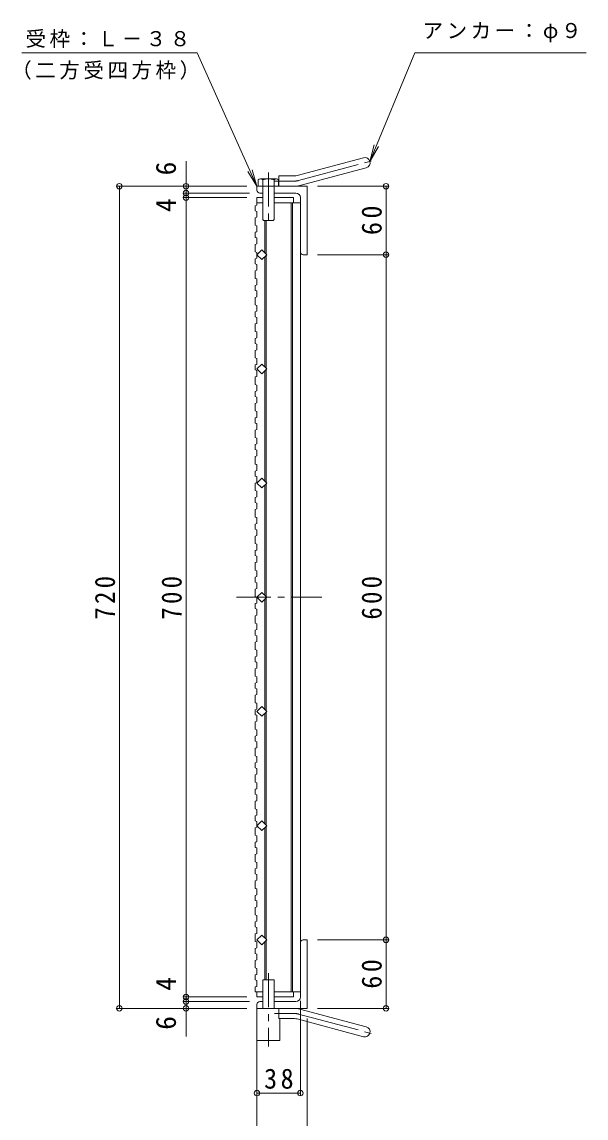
# Model space of a CAD drawing. Units: millimetres, scale not verified. Extents: x -1082 to 1035, y -823 to 777.
# Drawn here: x -156 to 338, y -295 to 665 of the extents above; entities that cross this region are included whole.
import ezdxf
from ezdxf.enums import TextEntityAlignment as Align

# ---------------------------------------------------------------- set-up
doc = ezdxf.new("R2010")
doc.units = ezdxf.units.MM
doc.header["$LTSCALE"] = 6
doc.header["$PDMODE"] = 32
doc.header["$PDSIZE"] = 4.8
doc.linetypes.add('CHAIN1', pattern=[8, 5, -1, 1, -1])
doc.linetypes.add('CHAIN2', pattern=[12, 9, -1, 1, -1])
for name, color, linetype, lineweight in [('A-1_ピット', 2, 'Continuous', 9), ('A-2_蓋', 3, 'Continuous', 9), ('A-4_寸法', 7, 'Continuous', 9), ('A-5_仕様文', 7, 'Continuous', 9), ('A-9_ｸｯｼｮﾝ材', 4, 'Continuous', 9)]:
    doc.layers.add(name, color=color, linetype=linetype, lineweight=lineweight)
doc.styles.add('ＭＳ ゴシック', font='')
doc.styles.get('ＭＳ ゴシック').set_extended_font_data('MS Gothic')

msp = doc.modelspace()

# ---------------------------------------------------------------- linework, layer by layer
at = {"layer": 'A-1_ピット'}
for p, q in [((84.557, 530.559), (142.748, 546.151)), ((68.413, 521.253), (68.413, 530.253)), ((82.228, 530.253), (68.413, 530.253)), ((86.887, 521.866), (145.077, 537.458)), ((49.413, 517.753), (49.413, 521.253)), ((93.413, 521.253), (49.413, 521.253)), ((93.413, 521.253), (93.413, 461.253)), ((54.413, 515.253), (51.913, 515.253)), ((83.413, 515.253), (64.413, 515.253)), ((87.413, 511.253), (87.413, 463.753)), ((89.913, 461.253), (93.413, 461.253)), ((87.413, -188.748), (87.413, -141.248)), ((89.913, -138.748), (93.413, -138.748)), ((93.413, -198.748), (93.413, -138.748)), ((49.413, -195.247), (49.413, -198.748)), ((93.413, -198.748), (49.413, -198.748)), ((54.413, -192.748), (51.913, -192.748)), ((83.413, -192.748), (64.413, -192.748)), ((68.413, -198.748), (68.413, -207.748)), ((86.887, -199.361), (145.077, -214.953)), ((82.228, -207.748), (68.413, -207.748)), ((84.557, -208.054), (142.748, -223.646))]:
    msp.add_line(p, q, dxfattribs=at)
at = {"layer": 'A-1_ピット', "linetype": 'CHAIN2'}
for p, q in [((85.722, 526.213), (150.888, 543.674)), ((82.228, 525.753), (64.608, 525.753)), ((82.228, -203.248), (64.608, -203.248)), ((85.722, -203.708), (150.888, -221.169))]:
    msp.add_line(p, q, dxfattribs=at)
at = {"layer": 'A-1_ピット'}
for centre, radius, start, end in [((143.913, 541.805), 4.5, 285.00014, 104.99991), ((82.228, 539.253), 9, 270, 285.00002), ((82.228, 539.253), 18, 270, 285), ((51.913, 517.753), 2.5, 180, 270), ((83.413, 511.253), 4, 0, 90), ((89.913, 463.753), 2.5, 180, 270), ((89.913, -141.248), 2.5, 90, 180), ((83.413, -188.748), 4, 270, 0), ((51.913, -195.247), 2.5, 90, 180), ((82.228, -216.748), 18, 75, 90), ((82.228, -216.748), 9, 74.99998, 90), ((143.913, -219.3), 4.5, 255.00009, 74.99986)]:
    msp.add_arc(centre, radius, start, end, dxfattribs=at)
at = {"layer": 'A-1_ピット', "linetype": 'CHAIN2'}
for centre, start, end in [((82.228, 539.253), 270, 284.99995), ((82.228, -216.748), 75.00005, 90)]:
    msp.add_arc(centre, 13.5, start, end, dxfattribs=at)
at = {"layer": 'A-2_蓋'}
for p, q in [((49.413, 511.252), (49.413, 504.609)), ((49.413, 511.252), (54.413, 511.252)), ((64.413, 511.252), (81.413, 511.252)), ((81.413, 511.252), (81.413, 506.752)), ((47.913, 504.098), (49.413, 504.609)), ((49.413, 506.752), (54.413, 506.752)), ((64.413, 506.752), (87.413, 506.752)), ((79.413, 506.752), (79.413, -113.369)), ((80.413, 506.752), (80.413, -113.369)), ((87.413, 506.752), (87.413, -113.369)), ((47.913, 493.555), (49.413, 494.066)), ((56.413, 491.252), (56.413, 462.738)), ((57.413, 491.252), (57.413, 461.738)), ((47.913, 480.872), (49.413, 481.383)), ((49.413, 486.496), (49.413, 481.383)), ((47.913, 470.329), (49.413, 470.84)), ((49.413, 463.27), (49.413, 458.157)), ((47.913, 457.645), (49.413, 458.157)), ((56.413, 459.767), (56.413, 362.738)), ((57.413, 460.767), (57.413, 361.738)), ((47.913, 447.102), (49.413, 447.613)), ((47.913, 434.419), (49.413, 434.93)), ((49.413, 440.044), (49.413, 434.93)), ((47.913, 423.876), (49.413, 424.387)), ((49.413, 429.5), (49.413, 424.387)), ((49.413, 416.817), (49.413, 411.704)), ((47.913, 411.193), (49.413, 411.704)), ((49.413, 406.274), (49.413, 401.161)), ((47.913, 400.649), (49.413, 401.161)), ((49.413, 393.591), (49.413, 388.478)), ((47.913, 387.966), (49.413, 388.478)), ((47.913, 377.423), (49.413, 377.934)), ((49.413, 383.048), (49.413, 377.934)), ((47.913, 364.74), (49.413, 365.251)), ((49.413, 370.364), (49.413, 365.251)), ((49.413, 359.821), (49.413, 354.708)), ((56.413, 359.767), (56.413, 262.738)), ((57.413, 360.767), (57.413, 261.738)), ((47.913, 354.196), (49.413, 354.708)), ((49.413, 347.138), (49.413, 342.025)), ((47.913, 341.513), (49.413, 342.025)), ((49.413, 336.595), (49.413, 331.481)), ((47.913, 330.97), (49.413, 331.481)), ((47.913, 318.287), (49.413, 318.798)), ((49.413, 323.911), (49.413, 318.798)), ((47.913, 307.744), (49.413, 308.255)), ((49.413, 313.368), (49.413, 308.255)), ((49.413, 300.685), (49.413, 295.572)), ((47.913, 295.061), (49.413, 295.572)), ((49.413, 290.142), (49.413, 285.029)), ((47.913, 284.517), (49.413, 285.029)), ((47.913, 271.834), (49.413, 272.345)), ((49.413, 277.458), (49.413, 272.345)), ((47.913, 261.291), (49.413, 261.802)), ((49.413, 266.915), (49.413, 261.802)), ((56.413, 259.767), (56.413, 162.738)), ((57.413, 260.767), (57.413, 161.738)), ((49.413, 254.232), (49.413, 249.119)), ((47.913, 248.608), (49.413, 249.119)), ((49.413, 243.689), (49.413, 238.576)), ((47.913, 238.064), (49.413, 238.576)), ((49.413, 231.006), (49.413, 225.893)), ((47.913, 225.381), (49.413, 225.893)), ((47.913, 214.838), (49.413, 215.349)), ((49.413, 220.462), (49.413, 215.349)), ((47.913, 202.155), (49.413, 202.666)), ((49.413, 207.779), (49.413, 202.666)), ((47.913, 191.611), (49.413, 192.123)), ((49.413, 197.236), (49.413, 192.123)), ((49.413, 184.553), (49.413, 179.44)), ((47.913, 178.928), (49.413, 179.44)), ((49.413, 174.01), (49.413, 168.896)), ((47.913, 168.385), (49.413, 168.896)), ((47.913, 155.702), (49.413, 156.213)), ((49.413, 161.326), (49.413, 156.213)), ((56.413, 159.767), (56.413, 62.738)), ((57.413, 61.738), (57.413, 160.767)), ((47.913, 145.158), (49.413, 145.67)), ((49.413, 150.783), (49.413, 145.67)), ((49.413, 138.1), (49.413, 132.987)), ((47.913, 132.475), (49.413, 132.987)), ((49.413, 127.557), (49.413, 122.443)), ((47.913, 121.932), (49.413, 122.443)), ((47.913, 109.249), (49.413, 109.76)), ((49.413, 114.873), (49.413, 109.76)), ((47.913, 98.706), (49.413, 99.217)), ((49.413, 104.33), (49.413, 99.217)), ((47.913, 86.023), (49.413, 86.534)), ((49.413, 91.647), (49.413, 86.534)), ((49.413, 81.104), (49.413, 75.991)), ((47.913, 75.479), (49.413, 75.991)), ((49.413, 68.421), (49.413, 63.307)), ((47.913, 62.796), (49.413, 63.307)), ((49.413, 57.877), (49.413, 52.764)), ((56.413, 59.767), (56.413, -37.262)), ((57.413, -38.262), (57.413, 60.767)), ((47.913, 52.253), (49.413, 52.764)), ((47.913, 39.57), (49.413, 40.081)), ((49.413, 45.194), (49.413, 40.081)), ((47.913, 29.026), (49.413, 29.538)), ((49.413, 34.651), (49.413, 29.538)), ((49.413, 21.968), (49.413, 16.855)), ((47.913, 16.343), (49.413, 16.855)), ((49.413, 11.425), (49.413, 6.311)), ((47.913, 5.8), (49.413, 6.311)), ((47.913, -6.883), (49.413, -6.372)), ((49.413, -1.259), (49.413, -6.372)), ((47.913, -17.427), (49.413, -16.915)), ((49.413, -11.802), (49.413, -16.915)), ((49.413, -24.485), (49.413, -29.598)), ((47.913, -30.11), (49.413, -29.598)), ((49.413, -35.028), (49.413, -40.142)), ((47.913, -40.653), (49.413, -40.142)), ((49.413, -47.712), (49.413, -52.825)), ((56.413, -137.262), (56.413, -40.233)), ((57.413, -138.262), (57.413, -39.233)), ((47.913, -53.336), (49.413, -52.825)), ((47.913, -63.879), (49.413, -63.368)), ((49.413, -58.255), (49.413, -63.368)), ((47.913, -76.562), (49.413, -76.051)), ((49.413, -70.938), (49.413, -76.051)), ((49.413, -81.481), (49.413, -86.594)), ((47.913, -87.106), (49.413, -86.594)), ((49.413, -94.164), (49.413, -99.278)), ((47.913, -99.789), (49.413, -99.278)), ((49.413, -104.708), (49.413, -109.821)), ((47.913, -110.332), (49.413, -109.821)), ((79.413, -184.247), (79.413, -113.369)), ((80.413, -184.247), (80.413, -113.369)), ((47.913, -123.015), (49.413, -122.504)), ((49.413, -117.391), (49.413, -122.504)), ((47.913, -133.559), (49.413, -133.047)), ((49.413, -127.934), (49.413, -133.047)), ((49.413, -140.617), (49.413, -145.73)), ((56.413, -173.748), (56.413, -140.233)), ((57.413, -173.748), (57.413, -139.233)), ((47.913, -146.242), (49.413, -145.73)), ((49.413, -151.16), (49.413, -156.274)), ((47.913, -156.785), (49.413, -156.274)), ((47.913, -169.468), (49.413, -168.957)), ((49.413, -163.844), (49.413, -168.957)), ((47.913, -180.012), (49.413, -179.5)), ((49.413, -174.387), (49.413, -179.5)), ((49.413, -184.247), (49.413, -188.747)), ((49.413, -188.747), (54.413, -188.747)), ((64.413, -188.747), (81.413, -188.747)), ((81.413, -184.247), (81.413, -188.747))]:
    msp.add_line(p, q, dxfattribs=at)
at = {"layer": 'A-2_蓋', "linetype": 'CHAIN1'}
msp.add_line((31.549, 161.253), (106.188, 161.253), dxfattribs=at)
at = {"layer": 'A-2_蓋'}
for points in [[(47.913, 504.098), (47.913, 499.691), (49.413, 499.179), (49.413, 494.066)], [(47.913, 493.555), (47.913, 487.008), (49.413, 486.496)], [(47.913, 480.872), (47.913, 476.464), (49.413, 475.953), (49.413, 470.84)], [(47.913, 470.329), (47.913, 463.781), (49.413, 463.27)], [(47.913, 457.645), (47.913, 453.238), (49.413, 452.727), (49.413, 447.613)], [(47.913, 447.102), (47.913, 440.555), (49.413, 440.044)], [(47.913, 434.419), (47.913, 430.012), (49.413, 429.5)], [(47.913, 423.876), (47.913, 417.328), (49.413, 416.817)], [(47.913, 411.193), (47.913, 406.785), (49.413, 406.274)], [(47.913, 400.649), (47.913, 394.102), (49.413, 393.591)], [(47.913, 387.966), (47.913, 383.559), (49.413, 383.048)], [(47.913, 377.423), (47.913, 370.876), (49.413, 370.364)], [(47.913, 364.74), (47.913, 360.332), (49.413, 359.821)], [(47.913, 354.196), (47.913, 347.649), (49.413, 347.138)], [(47.913, 341.513), (47.913, 337.106), (49.413, 336.595)], [(47.913, 330.97), (47.913, 324.423), (49.413, 323.911)], [(47.913, 318.287), (47.913, 313.88), (49.413, 313.368)], [(47.913, 307.744), (47.913, 301.196), (49.413, 300.685)], [(47.913, 295.061), (47.913, 290.653), (49.413, 290.142)], [(47.913, 284.517), (47.913, 277.97), (49.413, 277.458)], [(47.913, 271.834), (47.913, 267.427), (49.413, 266.915)], [(47.913, 261.291), (47.913, 254.743), (49.413, 254.232)], [(47.913, 248.608), (47.913, 244.2), (49.413, 243.689)], [(47.913, 238.064), (47.913, 231.517), (49.413, 231.006)], [(47.913, 225.381), (47.913, 220.974), (49.413, 220.462)], [(47.913, 214.838), (47.913, 208.291), (49.413, 207.779)], [(47.913, 202.155), (47.913, 197.747), (49.413, 197.236)], [(47.913, 191.611), (47.913, 185.064), (49.413, 184.553)], [(47.913, 178.928), (47.913, 174.521), (49.413, 174.01)], [(47.913, 168.385), (47.913, 161.838), (49.413, 161.326)], [(47.913, 155.702), (47.913, 151.294), (49.413, 150.783)], [(47.913, 145.158), (47.913, 138.611), (49.413, 138.1)], [(47.913, 132.475), (47.913, 128.068), (49.413, 127.557)], [(47.913, 121.932), (47.913, 115.385), (49.413, 114.873)], [(47.913, 109.249), (47.913, 104.842), (49.413, 104.33)], [(47.913, 98.706), (47.913, 92.158), (49.413, 91.647)], [(47.913, 86.023), (47.913, 81.615), (49.413, 81.104)], [(47.913, 75.479), (47.913, 68.932), (49.413, 68.421)], [(47.913, 62.796), (47.913, 58.389), (49.413, 57.877)], [(47.913, 52.253), (47.913, 45.705), (49.413, 45.194)], [(47.913, 39.57), (47.913, 35.162), (49.413, 34.651)], [(47.913, 29.026), (47.913, 22.479), (49.413, 21.968)], [(47.913, 16.343), (47.913, 11.936), (49.413, 11.425)], [(47.913, 5.8), (47.913, -0.747), (49.413, -1.259)], [(47.913, -6.883), (47.913, -11.291), (49.413, -11.802)], [(47.913, -17.427), (47.913, -23.974), (49.413, -24.485)], [(47.913, -30.11), (47.913, -34.517), (49.413, -35.028)], [(47.913, -40.653), (47.913, -47.2), (49.413, -47.712)], [(47.913, -53.336), (47.913, -57.743), (49.413, -58.255)], [(47.913, -63.879), (47.913, -70.427), (49.413, -70.938)], [(47.913, -76.562), (47.913, -80.97), (49.413, -81.481)], [(47.913, -87.106), (47.913, -93.653), (49.413, -94.164)], [(47.913, -99.789), (47.913, -104.196), (49.413, -104.708)], [(47.913, -110.332), (47.913, -116.88), (49.413, -117.391)], [(64.413, -184.247), (87.413, -184.247), (87.413, -113.369)], [(47.913, -123.015), (47.913, -127.423), (49.413, -127.934)], [(47.913, -133.559), (47.913, -140.106), (49.413, -140.617)], [(47.913, -146.242), (47.913, -150.649), (49.413, -151.16)], [(47.913, -156.785), (47.913, -163.332), (49.413, -163.844)], [(47.913, -169.468), (47.913, -173.876), (49.413, -174.387)], [(47.913, -180.012), (47.913, -184.247), (54.413, -184.247)]]:
    msp.add_lwpolyline(points, dxfattribs=at)
for points in [[(57.898, 461.252), (53.655, 457.01), (49.413, 461.252), (53.655, 465.495)], [(57.898, 361.252), (53.655, 357.01), (49.413, 361.252), (53.655, 365.495)], [(57.898, 261.252), (53.655, 257.01), (49.413, 261.252), (53.655, 265.495)], [(57.898, 161.252), (53.655, 157.01), (49.413, 161.252), (53.655, 165.495)], [(57.898, 61.252), (53.655, 57.01), (49.413, 61.252), (53.655, 65.495)], [(57.898, -38.748), (53.655, -42.99), (49.413, -38.748), (53.655, -34.505)], [(57.898, -138.748), (53.655, -142.99), (49.413, -138.748), (53.655, -134.505)]]:
    msp.add_lwpolyline(points, close=True, dxfattribs=at)
at = {"layer": 'A-4_寸法'}
for p, q in [((-12.715, 515.253), (-12.715, 543.205)), ((40.413, 521.253), (-72.894, 521.253)), ((-71.094, -198.748), (-71.094, 521.253)), ((-3.715, 521.252), (-10.915, 521.252)), ((102.413, 521.253), (164.22, 521.253)), ((162.42, 461.253), (162.42, 521.253)), ((42.913, 515.253), (-14.515, 515.253)), ((40.413, 511.252), (-14.515, 511.252)), ((-12.715, 511.252), (-12.715, 515.253)), ((-12.715, -188.747), (-12.715, 511.252)), ((102.413, 461.253), (164.22, 461.253)), ((162.42, -138.748), (162.42, 461.253)), ((102.413, -138.748), (164.22, -138.748)), ((162.42, -198.748), (162.42, -138.748)), ((40.413, -188.747), (-14.515, -188.747)), ((-12.715, -192.748), (-12.715, -188.747)), ((40.413, -198.748), (-72.894, -198.748)), ((42.913, -192.748), (-14.515, -192.748)), ((-12.715, -223.338), (-12.715, -192.748)), ((87.413, -192.248), (87.413, -274.727)), ((102.413, -198.748), (164.22, -198.748)), ((49.413, -207.748), (49.413, -330.223)), ((93.413, -207.748), (93.413, -330.223)), ((49.413, -272.927), (87.413, -272.927)), ((49.413, -281.927), (49.413, -274.727))]:
    msp.add_line(p, q, dxfattribs=at)
for p in [(-71.094, 521.253), (-12.715, 521.252), (162.42, 521.253), (-12.715, 515.253), (-12.715, 511.252), (162.42, 461.253), (162.42, -138.748), (-12.715, -188.747), (-12.715, -192.748), (-71.094, -198.748), (-12.715, -198.748), (162.42, -198.748), (49.413, -272.927), (87.413, -272.927)]:
    msp.add_point(p, dxfattribs=at)
at = {"layer": 'A-5_仕様文'}
for p, q in [((187.586, 638.064), (148.259, 542.969)), ((187.586, 638.064), (337.555, 638.064)), ((148.259, 542.969), (152.134, 557.461)), ((148.259, 542.969), (155.752, 555.964)), ((49.413, 521.253), (45.113, 535.623))]:
    msp.add_line(p, q, dxfattribs=at)
msp.add_lwpolyline([(-156.399, 638.064), (-2.986, 638.064), (49.413, 521.253), (41.54, 534.02)], dxfattribs=at)
at = {"layer": 'A-9_ｸｯｼｮﾝ材', "linetype": 'CHAIN1'}
for p, q in [((59.413, 533.393), (59.413, 487.719)), ((59.413, -167.817), (59.413, -232.18))]:
    msp.add_line(p, q, dxfattribs=at)
at = {"layer": 'A-9_ｸｯｼｮﾝ材'}
for p, q in [((50.528, 526.909), (50.528, 521.253)), ((66.355, 527.653), (52.471, 527.653)), ((54.413, 492.065), (54.413, 526.909)), ((64.413, 492.065), (64.413, 526.909)), ((68.298, 526.909), (68.298, 521.253)), ((55.225, 491.252), (54.413, 492.065)), ((55.225, 491.252), (63.601, 491.252)), ((63.601, 491.252), (64.413, 492.065)), ((64.413, -173.748), (54.413, -173.748)), ((54.413, -198.748), (54.413, -173.748)), ((64.413, -198.748), (64.413, -173.748)), ((69.413, -207.748), (69.413, -226.748))]:
    msp.add_line(p, q, dxfattribs=at)
msp.add_lwpolyline([(49.413, -198.748), (49.413, -226.748), (69.413, -226.748)], dxfattribs=at)
for centre, radius, start, end in [((52.471, 524.742), 2.91, 48.12389, 131.8763), ((59.413, 510.462), 17.19, 73.09029, 106.90971), ((66.355, 524.742), 2.91, 48.1237, 131.87611)]:
    msp.add_arc(centre, radius, start, end, dxfattribs=at)

# ---------------------------------------------------------------- texts
at = {"layer": 'A-4_寸法', "color": 2, "style": 'ＭＳ ゴシック'}
for s, p in [('6', (-16.315, 530.752)), ('4', (-16.315, 498.603)), ('4', (-16.315, -183.364)), ('6', (-16.315, -217.461))]:
    msp.add_text(s, height=17.6, rotation=90, dxfattribs=at).set_placement(p, align=Align.BOTTOM_LEFT)
at = {"layer": 'A-4_寸法', "color": 2, "char_height": 17.6, "attachment_point": 7, "rotation": 90, "style": 'ＭＳ ゴシック'}
for s, insert in [('\\T1.27;\\W0.95;60', (158.82, 478.503)), ('\\T1.27;\\W0.9;720', (-74.694, 141.753)), ('\\T1.27;\\W0.9;700', (-16.315, 141.752)), ('\\T1.27;\\W0.9;600', (158.82, 141.752)), ('\\T1.27;\\W0.95;60', (158.82, -181.498))]:
    msp.add_mtext(s, dxfattribs=dict(at, insert=insert))
at = {"layer": 'A-4_寸法', "color": 2, "insert": (55.663, -269.327), "char_height": 17.6, "attachment_point": 7, "style": 'ＭＳ ゴシック'}
msp.add_mtext('\\T1.27;\\W0.95;38', dxfattribs=at)
at = {"layer": 'A-5_仕様文', "char_height": 13.2, "attachment_point": 7, "style": 'ＭＳ ゴシック'}
for s, insert in [('\\T1.17;アンカー：φ９', (194.37, 647.37)), ('\\T1.17;受枠：Ｌ－３８', (-153.31, 642.41)), ('\\T1.17;（二方受四方枠）', (-165.794, 614.571))]:
    msp.add_mtext(s, dxfattribs=dict(at, insert=insert))

doc.saveas('drawing.dxf')
